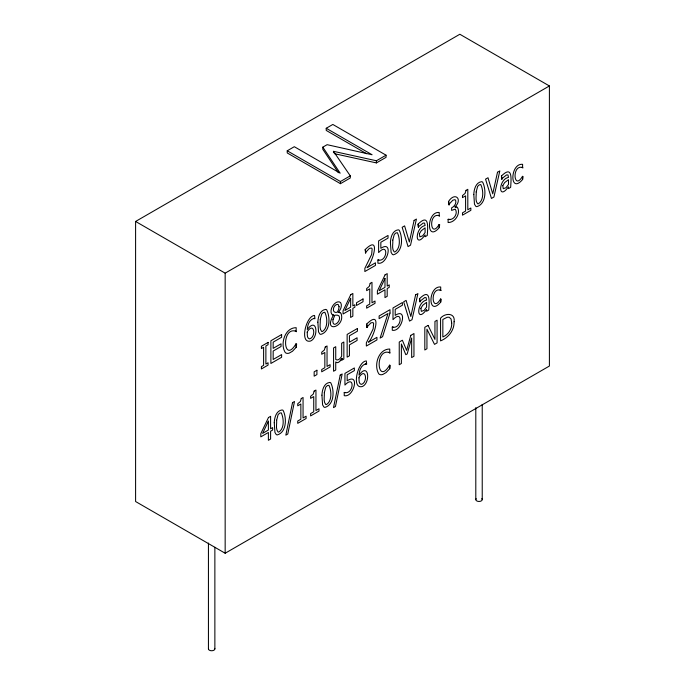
<?xml version="1.0" encoding="UTF-8"?>
<svg xmlns="http://www.w3.org/2000/svg" width="685" height="685" viewBox="0 0 685 685"><rect width="100%" height="100%" fill="white"/><g stroke="black" fill="none" stroke-linecap="round" stroke-linejoin="round"><path stroke-width="1.03" d="M296.168 331.326L296.168 327.687C284.797 327.584 279.865 344.195 285.302 352.587A9.419 5.437 -60 0 0 289.216 353.109L292.504 351.242L296.168 347.338L296.639 344.007L295.997 343.836C283.248 365.345 280.978 325.889 296.168 331.326L296.451 331.703L295.218 330.992M389.739 352.681L389.739 349.033C378.368 348.93 373.436 365.55 378.873 373.942A9.419 5.437 -60 0 0 382.787 374.464L386.066 372.589L389.739 368.684L390.202 365.362L389.568 365.191C376.818 386.7 374.549 347.235 389.739 352.681L390.022 353.058L388.78 352.347M439.213 215.706L439.213 212.487C426.472 211.04 426.001 243.175 439.213 227.643L439.684 224.697L439.085 224.5C430.077 239.707 428.305 212.196 439.213 215.706L439.556 216.049L438.494 215.527M440.703 290.217L440.703 287.006C427.954 285.559 427.491 317.686 440.703 302.154L441.166 299.208L440.575 299.011C431.567 314.227 429.786 286.707 440.703 290.217L441.037 290.56L439.984 290.038M522.604 167.56L522.604 164.34C509.863 162.893 509.4 195.028 522.604 179.496L523.075 176.55L522.484 176.353C513.467 191.56 511.695 164.049 522.604 167.56L522.946 167.902L521.884 167.38M340.394 360.755L341.858 358.418L342.252 358.726L338.664 362.288L336.994 362.716L335.736 361.963L335.736 370.003L333.569 371.253L333.569 347.946L335.736 346.687L335.736 359.531C338.125 361.141 340.719 358.127 341.669 356.097L341.669 343.262L343.836 342.012L343.836 359.043L341.858 360.19L341.858 358.418M333.467 315.22C322.25 334.1 346.156 327.028 340.967 313.268L338.698 312.232L340.642 308.781A7.937 4.581 -60 0 0 341.224 304.217C340.907 300.895 336.806 301.451 335.076 303.301A6.85 3.956 -60 0 0 332.439 306.426C330.769 309.132 329.716 314.552 333.929 315.4L332.362 314.749M365.345 252.679L369.446 248.347L371.544 248.056L372.16 248.886L371.672 254.375L364.857 268.349L364.857 271.534L375.449 265.42L375.449 262.809L367.014 267.681C372.469 262.843 381.459 233.645 365.216 249.528L365.679 253.022L365.216 249.528M366.826 327.199L370.927 322.866L373.025 322.567L373.642 323.397L373.154 328.886L366.347 342.86L366.347 346.045L376.938 339.931L376.938 337.328L368.496 342.2C373.959 337.354 382.941 308.164 366.698 324.039L367.169 327.541L366.698 324.039M448.726 204.558L452.879 200.174L454.977 199.669L455.628 200.277C456.638 203.368 454.352 206.579 451.612 207.872L451.612 210.406L455.174 209.156C458.505 213.309 453.487 220.998 448.11 219.32L448.11 222.539C455.217 222.659 461.082 213.215 457.34 207.204L455.037 206.861C462.966 199.027 454.84 191.594 448.581 201.424L449.052 204.909L448.581 201.424M418.184 226.992L423.21 223.045L424.589 223.122L425.094 225.545C414.836 227.523 414.451 249.922 425.094 234.938L425.094 236.753L427.252 235.512C427.877 226.564 429.178 213.129 418.055 224.158L418.518 227.334L418.055 224.158M501.574 178.845L506.6 174.906L507.979 174.975L508.493 177.398C498.226 179.376 497.841 201.775 508.493 186.791L508.493 188.606L510.642 187.365C511.267 178.417 512.568 164.982 501.446 176.011L501.917 179.187L501.446 176.011M419.665 301.511L424.691 297.564L426.079 297.632L426.584 300.064C416.326 302.042 415.941 324.433 426.584 309.457L426.584 311.273L428.741 310.022C429.367 301.075 430.668 287.649 419.545 298.669L420.008 301.854L419.545 298.669M456.193 206.879L455.508 207.341L455.037 206.861M135.596 221.452L459.84 34.25L549.404 85.959L549.404 366.038L225.159 553.24L135.596 501.531L135.596 221.452L225.159 273.161L549.404 85.959M334.503 153.705L376.408 162.91L386.057 157.344L386.057 155.187L376.408 160.761L333.475 151.325L350.275 175.84L350.275 177.997L340.445 183.674L287.229 152.943L287.229 150.794L294.302 146.701L340.162 173.177L322.823 147.155L327.113 144.681L372.083 154.75L326.223 128.275L326.223 130.433L366.578 153.731M326.223 128.275L332.833 124.456L386.057 155.187M287.229 150.794L340.445 181.516L350.275 175.84M313.559 318.516C309.098 320.075 307.514 325.264 307.282 329.545C317.095 316.136 318.996 337.362 310.596 341.019C299.276 344.178 305.955 315.648 314.561 315.451L314.929 318.688L313.559 318.516L314.561 318.362M365.319 364.009C360.849 365.567 359.274 370.756 359.034 375.037C368.855 361.629 370.748 382.855 362.356 386.511C351.037 389.671 357.716 361.141 366.321 360.944L366.68 364.18L365.319 364.009L366.321 363.855M378.839 260.009L377.914 259.949L377.914 263.168C387.556 265.386 393.798 239.724 380.843 248.304L380.843 242.267L388.035 238.115L388.035 235.452L378.617 240.889L378.617 252.577C389.037 241.351 387.367 262.757 377.914 259.949M393.207 327.087L392.282 327.028L392.282 330.247C401.924 332.465 408.174 306.803 395.211 315.383L395.211 309.346L402.403 305.193L402.403 302.53L392.993 307.967L392.993 319.655C403.405 308.43 401.735 329.836 392.282 327.028M345.163 392.514L344.238 392.454L344.238 395.673C353.88 397.891 360.13 372.229 347.167 380.809L347.167 374.772L354.359 370.619L354.359 367.956L344.94 373.393L344.94 385.081C355.361 373.856 353.691 395.262 344.238 392.454M448.11 219.32L450.216 219.44M338.698 312.232L340.017 312.591M338.424 172.731L322.823 149.313L322.823 147.155M389.568 365.191L389.739 368.684M295.997 343.836L296.168 347.338M522.484 176.353L522.604 179.496M439.085 224.5L439.213 227.643M440.575 299.011L440.703 302.154M482.231 404.398L482.231 499.588M475.801 407.643L475.801 499.63M376.408 160.761L376.408 162.91M340.445 181.516L340.445 183.674M333.475 151.325L333.475 152.764M225.159 273.161L225.159 553.24M214.867 547.289L214.867 648.875M208.437 543.042L208.437 648.918M214.748 648.395A3.211 1.858 0 0 1 211.682 650.75A3.211 1.858 0 0 1 208.54 648.43M481.786 498.663A3.211 1.858 0 0 1 479.046 501.463A3.211 1.858 0 0 1 476.221 498.697M307.248 332.379C307.394 334.477 306.837 338.202 309.474 338.895C316.367 337.328 314.329 320.991 307.282 331.711L307.248 332.379M359 377.872C359.145 379.969 358.589 383.694 361.235 384.388C368.128 382.821 366.09 366.484 359.034 377.204L359 377.872M274.265 422.705L274.925 432.423L276.26 434.581L277.211 434.941C286.784 432.286 286.801 417.576 283.068 410.306L282.126 409.938C276.218 410.606 274.445 417.704 274.265 422.705M317.866 322.156L318.525 331.882L319.861 334.032L320.811 334.4C330.384 331.745 330.393 317.027 326.668 309.766L325.726 309.389C319.818 310.065 318.046 317.155 317.866 322.156M321.941 395.176L322.601 404.903L323.945 407.053L324.887 407.412C334.46 404.767 334.477 390.048 330.744 382.787L329.802 382.41C323.894 383.086 322.121 390.176 321.941 395.176M390.407 242.584L391.075 252.311L392.411 254.46L393.353 254.82C402.934 252.174 402.943 237.455 399.218 230.194L398.268 229.817C392.359 230.494 390.596 237.584 390.407 242.584M473.806 194.437L474.465 204.164L475.801 206.313L476.751 206.673C486.324 204.027 486.333 189.308 482.608 182.047L481.666 181.671C475.758 182.347 473.986 189.437 473.806 194.437M276.646 420.196C277.005 423.972 275.361 428.904 278.059 432.029L278.769 432.098C284.609 428.493 283.83 418.15 281.244 412.832L279.668 413.132L278.093 414.648L276.646 420.196M320.246 319.655C320.597 323.431 318.953 328.363 321.659 331.489L322.37 331.549C328.201 327.944 327.43 317.6 324.836 312.283L323.269 312.591L321.693 314.098L320.246 319.655M324.322 392.676C324.681 396.444 323.037 401.384 325.735 404.501L326.445 404.57C332.285 400.965 331.514 390.621 328.92 385.304L327.344 385.612L325.769 387.119L324.322 392.676M392.796 240.084C393.147 243.86 391.503 248.792 394.209 251.909L394.911 251.977C400.751 248.372 399.98 238.029 397.386 232.712L395.81 233.02L394.243 234.527L392.796 240.084M476.186 191.937C476.537 195.713 474.893 200.645 477.599 203.77L478.31 203.83C484.141 200.225 483.37 189.882 480.776 184.565L479.209 184.873L477.633 186.38L476.186 191.937M451.715 323.072C452.049 329.083 448.315 334.648 442.844 336.977L442.844 319.458L447.168 317.283L449.112 317.215L451.064 318.979L451.715 323.072M339.058 306.709L338.698 309.372L337.337 312.257C331.309 313.927 332.867 304.851 337.362 304.371L338.279 304.602L339.058 306.709M454.095 321.744C454.343 330.401 448.367 337.765 440.566 340.882L440.566 318.183C445.164 312.694 455.551 312.66 454.095 321.744M333.004 319.63C331.626 329.613 342.106 321.256 338.964 315.905L337.362 315.151L334.845 315.186L333.004 319.63M419.383 233.773L419.862 236.864L422.662 235.845L425.094 232.558L425.094 227.831L421.232 230.768L419.383 233.773M420.873 308.293L421.352 311.375L424.152 310.365L426.584 307.077L426.584 302.35L422.722 305.279L420.873 308.293M502.773 185.626L503.261 188.718L506.052 187.699L508.493 184.411L508.493 179.684L504.631 182.621L502.773 185.626M301.272 398.524L300.338 401.573L297.735 403.739L297.735 405.811L300.852 404.013L300.852 419.229L297.735 421.027L297.735 423.347L306.101 418.518L306.101 416.197L303.061 417.953L303.061 397.497L301.272 398.524M314.158 391.084L313.225 394.132L310.622 396.298L310.622 398.37L313.73 396.581L313.73 411.788L310.622 413.586L310.622 415.906L318.987 411.077L318.987 408.757L315.948 410.512L315.948 390.056L314.158 391.084M325.255 346.995L324.322 350.044L321.719 352.201L321.719 354.282L324.836 352.484L324.836 367.699L321.719 369.498L321.719 371.809L330.084 366.98L330.084 364.66L327.045 366.424L327.045 345.959L325.255 346.995M370.191 283.359L369.258 286.416L366.655 288.573L366.655 290.645L369.763 288.856L369.763 304.063L366.655 305.861L366.655 308.181L375.02 303.352L375.02 301.032L371.981 302.787L371.981 282.331L370.191 283.359M466.023 190.353L465.081 193.401L462.486 195.559L462.486 197.64L465.594 195.841L465.594 211.057L462.486 212.855L462.486 215.167L470.852 210.338L470.852 208.017L467.804 209.773L467.804 189.317L466.023 190.353M292.521 402.634L285.833 435.155L287.777 434.033L294.499 401.496L292.521 402.634M340.197 375.106L333.509 407.635L335.462 406.505L342.175 373.967L340.197 375.106M414.1 220.399L409.356 241.985L404.604 225.879L402.163 227.292L408.063 246.583L410.529 245.161L416.429 219.054L414.1 220.399M415.589 294.918L410.837 316.504L406.094 300.398L403.653 301.811L409.553 321.102L412.019 319.681L417.918 293.574L415.589 294.918M497.498 172.252L492.746 193.838L488.003 177.74L485.554 179.145L491.453 198.444L493.919 197.015L499.819 170.907L497.498 172.252M410.786 335.376L406.642 350.403L402.36 340.24L399.244 342.038L399.244 364.737L401.376 363.504L401.376 343.947L405.82 354.693L407.198 353.897L411.668 338.005L411.668 357.57L413.954 356.251L413.954 333.544L410.786 335.376M390.005 313.088L382.581 336.669L380.124 338.09L387.984 313.516L379.113 318.645L379.113 315.973L390.005 309.688L390.005 313.088M268.383 421.172L262.595 433.382L268.383 430.043L268.383 421.172M350.634 298.309L344.855 310.528L350.634 307.188L350.634 298.309M384.979 278.487L379.19 290.697L384.979 287.358L384.979 278.487M268.477 417.533L260.805 433.665L260.805 436.867L268.383 432.483L268.383 440.292L270.601 439.017L270.601 431.207L272.639 430.034L272.639 427.594L270.601 428.767L270.601 416.317L268.477 417.533M350.729 294.678L343.057 310.802L343.057 314.004L350.634 309.62L350.634 317.429L352.852 316.153L352.852 308.344L354.89 307.171L354.89 304.731L352.852 305.904L352.852 293.454L350.729 294.678M385.073 274.848L377.392 290.971L377.392 294.173L384.979 289.798L384.979 297.598L387.196 296.322L387.196 288.522L389.234 287.34L389.234 284.9L387.196 286.082L387.196 273.623L385.073 274.848M268.075 342.397L261.413 346.242L261.413 348.562L263.605 347.295L263.605 365.362L261.413 366.629L261.413 368.941L268.075 365.096L268.075 362.776L265.883 364.043L265.883 345.976L268.075 344.709L268.075 342.397M281.612 334.58L270.883 340.77L270.883 363.47L281.612 357.279L281.612 354.599L273.169 359.471L273.169 351.045L281.038 346.499L281.038 343.81L273.169 348.357L273.169 342.14L281.612 337.26L281.612 334.58M363.016 298.968L356.517 302.727L356.517 305.484L363.016 301.734L363.016 298.968M357.416 328.5L347.141 334.434L347.141 357.133L349.427 355.815L349.427 344.88L357.082 340.462L357.082 337.782L349.427 342.2L349.427 335.796L357.416 331.189L357.416 328.5M316.915 370.242L314.158 371.827L314.158 376.176L316.915 374.584L316.915 370.242M428.048 325.409L424.811 327.276L424.811 349.984L426.943 348.751L426.943 329.177L434.521 344.375L437.081 342.894L437.081 320.195L434.949 321.428L434.949 339.4L428.048 325.409"/></g></svg>
